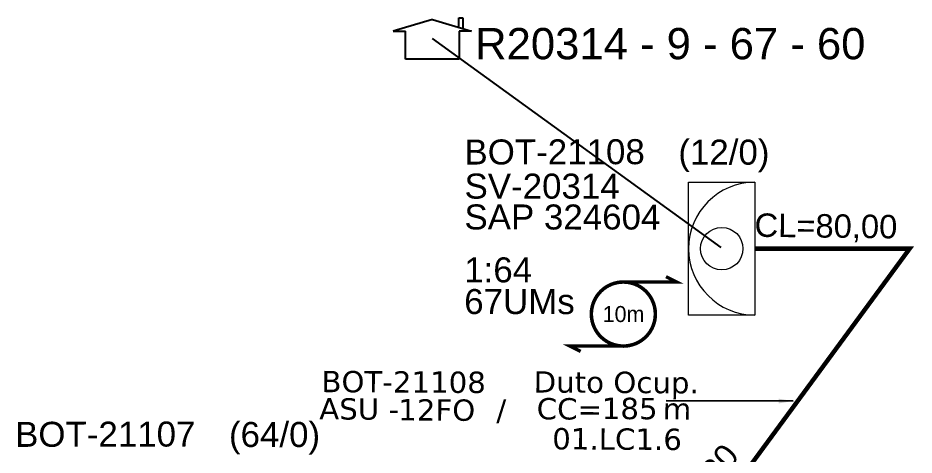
# Model space of a CAD drawing. Header units: metres. Extents: x -1286 to 1625, y -500 to 94.
# Drawn here: x -616 to -554.3, y -304.8 to -274.8 of the extents above; entities that cross this region are included whole.
import ezdxf
from ezdxf.enums import TextEntityAlignment as Align

# ---------------------------------------------------------------- set-up
doc = ezdxf.new("R2010")
doc.units = ezdxf.units.M
doc.layers.add("20.0-LEGENDA DOS CDO'S", color=1, linetype='Continuous', lineweight=0)
doc.layers.add('20.1-CDO_INTERIOR', color=1, linetype='Continuous', lineweight=0)
for name, color, linetype in [('CAP a instalar', 1, 'Continuous'), ('Folga', 1, 'Continuous'), ('label_cabos', 7, 'Continuous'), ('METRAGEM', 92, 'Continuous'), ('surveys', 7, 'Continuous'), ('surveys legendas', 7, 'Continuous')]:
    doc.layers.add(name, color=color, linetype=linetype)
doc.layers.add('DROP DE CLIENTE', color=140, linetype='Continuous', plot=False)
doc.styles.add('ARIAL', font='arial.ttf')
doc.styles.add('siredit', font='verdana.ttf')
doc.dimstyles.new('CC', dxfattribs={"dimtxt": 0.8, "dimasz": 2, "dimexe": 0.18, "dimexo": 0.0625, "dimgap": 0.09, "dimtad": 0, "dimdec": 0, "dimrnd": 1, "dimzin": 0, "dimdsep": 46, "dimtxsty": 'siredit', "dimblk": 'NONE', "dimcen": 0, "dimse1": 1, "dimse2": 1, "dimsd1": 1, "dimsd2": 1, "dimclrt": 7, "dimadec": 0, "dimazin": 0, "dimtfac": 1, "dimtdec": 0, "dimtofl": 0, "dimtmove": 0, "dimatfit": 3, "dimfxl": 0, "dimtolj": 1, "dimtzin": 0, "dimarcsym": 0})

# ---------------------------------------------------------------- blocks, each defined once
blk = doc.blocks.new('Inst CB DT OCUP CFOA-SM-ASU-120-S-12')
at = {"layer": 'label_cabos', "color": 0, "style": 'siredit'}
for tag, flags, p in [('ID_ATIVIDADE', 3, (1.314, 2.672)), ('FATOR', 1, (11.56, 2.551))]:
    blk.add_attdef(tag, text='', height=1, rotation=359.69, dxfattribs=dict(at, flags=flags)).set_placement(p, align=Align.MIDDLE_CENTER)
for tag, p in [('DESTINO_CABO', (3.131, 1.262)), ('TIPO_CABO', (13.108, 1.245)), ('TIPO_CABO', (1.262, -0.005)), ('CABO', (4.686, -0.052)), ('/', (7.714, -0.052)), ('LANCE', (10.909, 0.002)), ('UND', (15.964, 0.002)), ('FID', (13.148, -1.414))]:
    blk.add_attdef(tag, text='', height=1, rotation=359.69, dxfattribs=at).set_placement(p, align=Align.MIDDLE_CENTER)
blk.add_attdef('QTDE', (12.429, -0.475), '', height=1, rotation=359.69, dxfattribs=at)
blk = doc.blocks.new('_None')
blk = doc.blocks.new('A$C07E14978')
at = {"layer": 'Folga', "color": 0, "const_width": 0.146}
blk.add_lwpolyline([(2.226, 2.915, 1.000012), (2.226, 0.281, 0.999978)], format="xyb", close=True, dxfattribs=at)
at = {"layer": 'Folga', "color": 0, "const_width": 0.137}
for points in [[(2.226, 2.915), (4.421, 2.915), (3.982, 3.135)], [(2.226, 0.281), (0.031, 0.281), (0.47, 0.061)]]:
    blk.add_lwpolyline(points, dxfattribs=at)
at = {"layer": 'Folga', "color": 0}
blk.add_text('10m', height=0.6586, dxfattribs=at).set_placement((1.376, 1.269))

msp = doc.modelspace()

# ---------------------------------------------------------------- linework, layer by layer
at = {"layer": '20.1-CDO_INTERIOR', "color": 1, "lineweight": 18}
msp.add_lwpolyline([(-569.834, -295.206), (-569.838, -286.063), (-565.267, -286.061), (-565.262, -295.204)], close=True, dxfattribs=at)
msp.add_circle((-567.55, -290.634), 1.463, dxfattribs=at)
msp.add_arc((-565.265, -290.633), 4.571, 90.02759, 270.02759, dxfattribs=at)
at = {"layer": 'CAP a instalar', "ltscale": 5, "const_width": 0.308}
msp.add_lwpolyline([(-586.396, -333.861), (-554.602, -290.633), (-565.265, -290.633)], dxfattribs=at)
at = {"layer": 'DROP DE CLIENTE'}
msp.add_lwpolyline([(-587.511, -276.167), (-567.622, -290.547)], dxfattribs=at)
at = {"layer": 'surveys'}
for p, q in [((-585.673, -274.753), (-585.388, -274.753)), ((-585.673, -275.389), (-585.673, -274.753)), ((-585.388, -274.753), (-585.389, -275.47)), ((-587.487, -274.87), (-590.191, -275.661)), ((-587.487, -274.87), (-584.783, -275.661)), ((-590.191, -275.661), (-589.343, -275.661)), ((-589.341, -277.597), (-589.341, -275.667)), ((-585.633, -275.659), (-585.633, -277.597)), ((-584.783, -275.661), (-585.633, -275.661)), ((-585.633, -277.597), (-589.341, -277.597))]:
    msp.add_line(p, q, dxfattribs=at)

# ---------------------------------------------------------------- block references
at = {"layer": 'Folga', "xscale": 1.674521900795942, "yscale": 1.674521900795942, "zscale": 1.674521900795942}
msp.add_blockref('A$C07E14978', (-578.057, -297.811), dxfattribs=at)
at = {"layer": 'label_cabos', "color": 0, "lineweight": 0}
ref = msp.add_blockref('Inst CB DT OCUP CFOA-SM-ASU-120-S-12', (-594.067, -301.662), dxfattribs=dict(at, xscale=1.468215979219406, yscale=1.468215979219406, zscale=1.468215979219406))
ref.add_attrib('DESTINO_CABO', 'BOT-21108', dxfattribs={"color": 0, "height": 1.4682, "rotation": 359.69001, "style": 'siredit'}).set_placement((-589.469, -299.808), align=Align.MIDDLE_CENTER)
ref.add_attrib('CABO', '12FO', dxfattribs={"color": 0, "height": 1.4682, "rotation": 359.69001, "style": 'siredit'}).set_placement((-587.187, -301.738), align=Align.MIDDLE_CENTER)
ref.add_attrib('TIPO_CABO', 'Duto Ocup.', dxfattribs={"color": 0, "height": 1.4682, "rotation": 359.69001, "style": 'siredit'}).set_placement((-574.821, -299.834), align=Align.MIDDLE_CENTER)
ref.add_attrib('/', '/', dxfattribs={"color": 0, "height": 1.468, "rotation": 359.69001, "style": 'siredit'}).set_placement((-582.741, -301.738), align=Align.MIDDLE_CENTER)
ref.add_attrib('TIPO_CABO', 'ASU - ', dxfattribs={"color": 0, "height": 1.4682, "rotation": 359.69001, "style": 'siredit'}).set_placement((-592.214, -301.669), align=Align.MIDDLE_CENTER)
ref.add_attrib('FID', '01.LC1.6', dxfattribs={"color": 0, "height": 1.4682, "rotation": 359.69001, "style": 'siredit'}).set_placement((-574.763, -303.738), align=Align.MIDDLE_CENTER)
ref.add_attrib('LANCE', 'CC=', dxfattribs={"color": 0, "height": 1.4682, "rotation": 359.69001, "style": 'siredit'}).set_placement((-578.05, -301.66), align=Align.MIDDLE_CENTER)
ref.add_attrib('QTDE', '185', (-575.819, -302.359), dxfattribs={"color": 0, "height": 1.4682, "rotation": 359.69001, "style": 'siredit'})
ref.add_attrib('UND', 'm', dxfattribs={"color": 0, "height": 1.468, "rotation": 359.69001, "style": 'siredit'}).set_placement((-570.628, -301.66), align=Align.MIDDLE_CENTER)

# ---------------------------------------------------------------- texts
at = {"layer": "20.0-LEGENDA DOS CDO'S", "color": 1, "style": 'ARIAL'}
for s, rotation, p in [('BOT-21108', 0.11799, (-585.277, -284.844)), ('SV-20314', 359.97241, (-585.273, -287.189)), ('SAP 324604', 359.97241, (-585.279, -289.312)), ('1:64', 359.97241, (-585.294, -292.953)), ('67UMs', 359.97241, (-585.295, -295.134))]:
    msp.add_text(s, height=1.721, rotation=rotation, dxfattribs=at).set_placement(p)
msp.add_text('(12/0)', height=1.721, rotation=359.97241, dxfattribs=at).set_placement((-567.402, -284.852), align=Align.CENTER)
at = {"layer": "20.0-LEGENDA DOS CDO'S", "color": 7, "style": 'ARIAL'}
msp.add_text('BOT-21107', height=1.721, rotation=0.11799, dxfattribs=at).set_placement((-616.239, -304.279))
msp.add_text('(64/0)', height=1.721, rotation=359.97241, dxfattribs=at).set_placement((-598.364, -304.287), align=Align.CENTER)
at = {"layer": 'METRAGEM', "style": 'ARIAL'}
for tag, rotation, p in [('CL=80,00', 359.32438, (-560.379, -289.874)), ('CL=78,80', 49.80201, (-569.437, -308.713))]:
    msp.add_attdef(tag, text='(XX/YY)', height=1.6135, rotation=rotation, dxfattribs=at).set_placement(p, align=Align.CENTER)
at = {"layer": 'surveys legendas', "color": 0, "style": 'ARIAL'}
msp.add_text('R20314 - 9 - 67 - 60', height=2.15128, dxfattribs=at).set_placement((-584.543, -277.597))

# ---------------------------------------------------------------- leaders
at = {"layer": 'label_cabos'}
msp.add_leader([(-562.628, -301.126), (-571.378, -301.099)], dimstyle='CC', override={"dimasz": 1, "dimgap": 0.09, "dimtad": 0}, dxfattribs=at)

doc.saveas('drawing.dxf')
